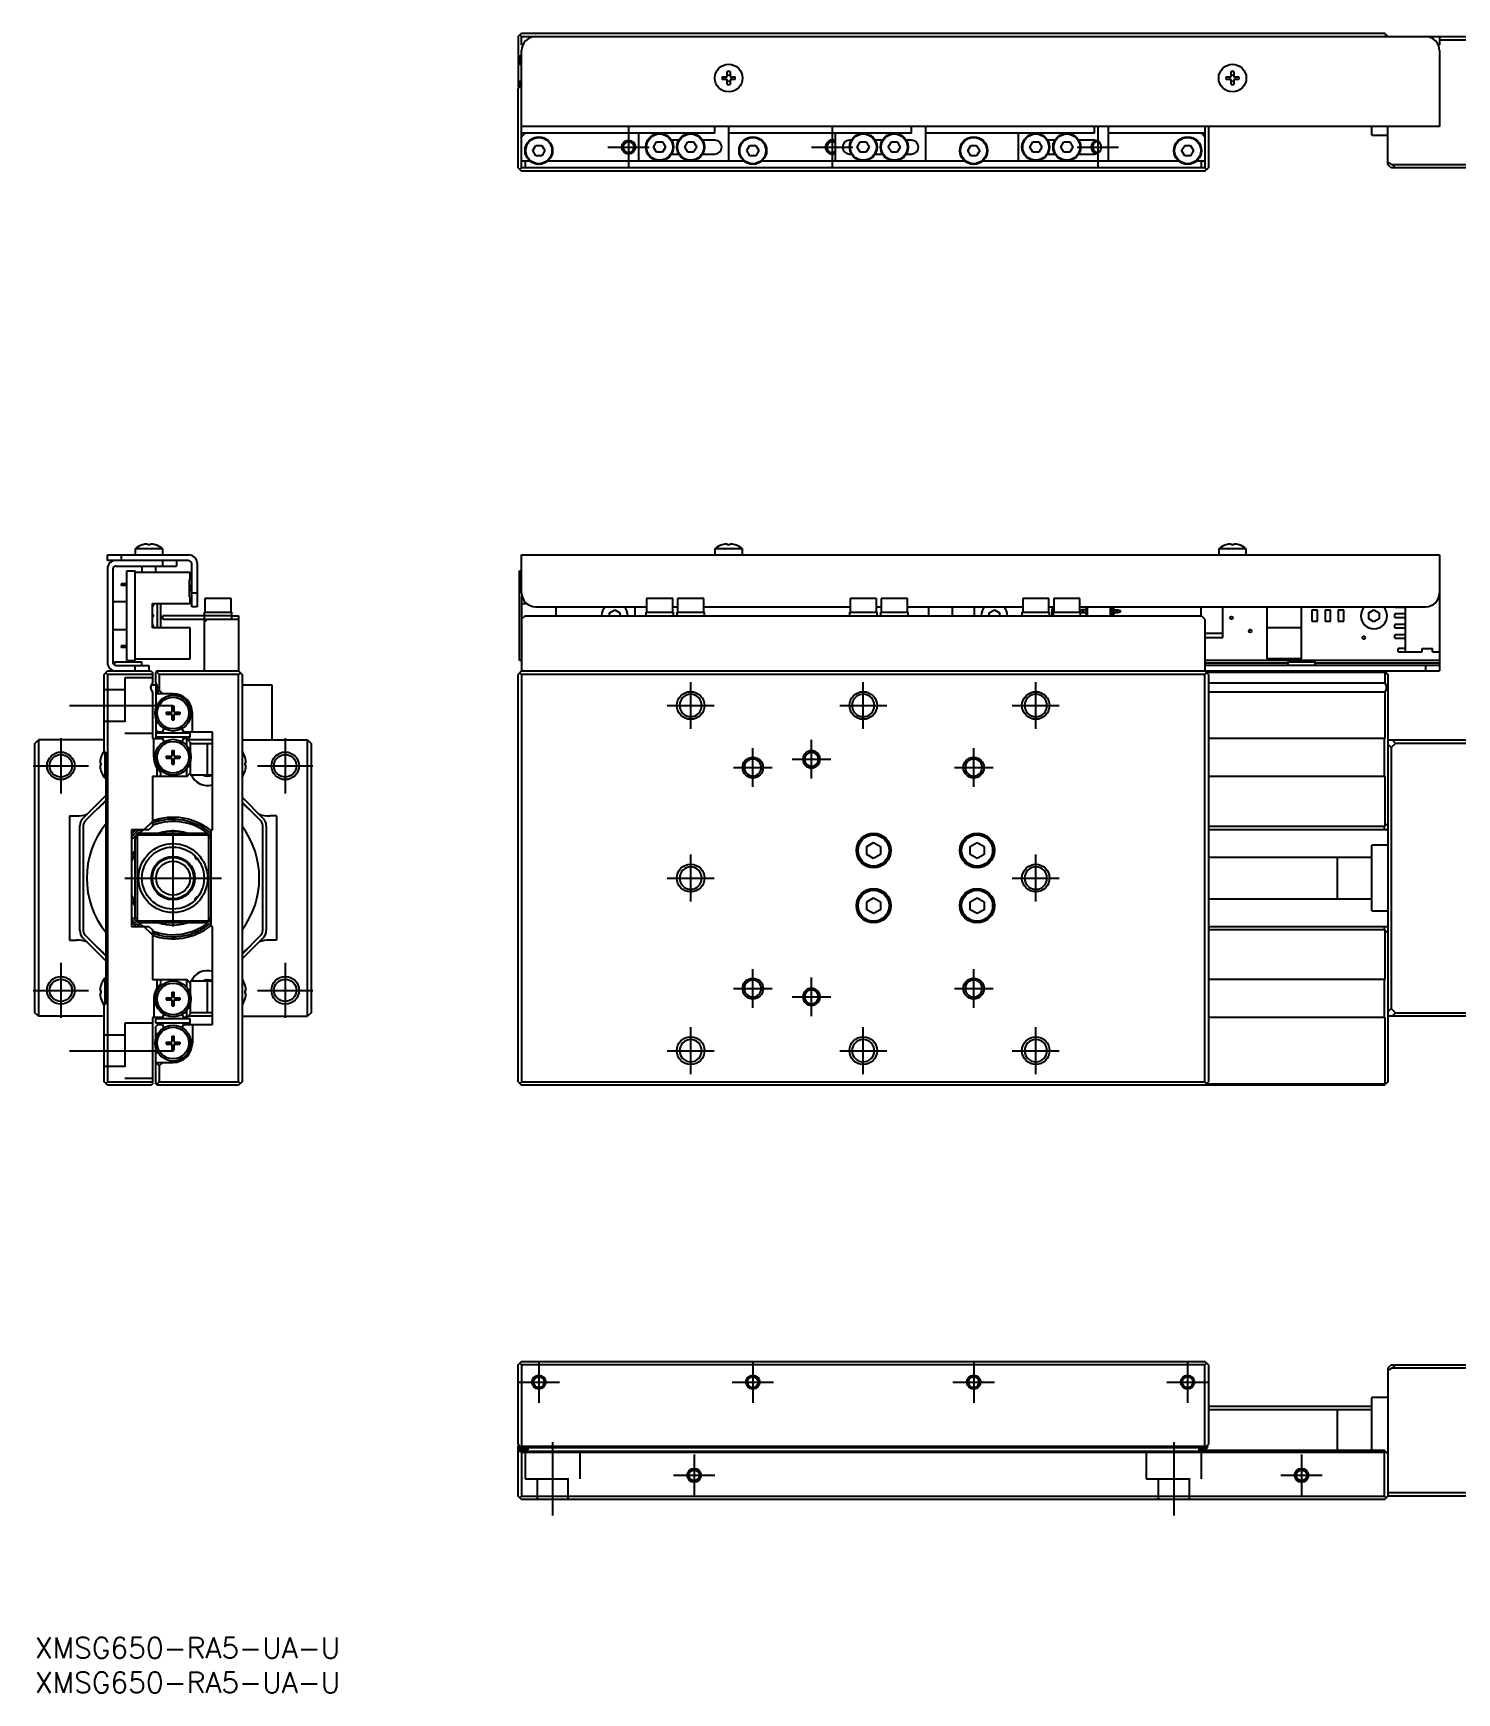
# Model space of a CAD drawing. Extents: x 0 to 677, y -8 to 242.
# Drawn here: x -0.3 to 206, y -8 to 232.4 of the extents above; entities that cross this region are included whole.
import ezdxf

# ---------------------------------------------------------------- set-up
doc = ezdxf.new("R2010")
doc.units = 0
doc.header["$LTSCALE"] = 0.5
doc.linetypes.add('CENTER', pattern=[50.8, 31.75, -6.35, 6.35, -6.35])
doc.linetypes.add('DASHED', pattern=[19.05, 12.7, -6.35])
for name, color, linetype in [('MSM_CENTER', 1, 'CENTER'), ('MSM_CONTINUOUS', 7, 'CONTINUOUS'), ('MSM_DASHED', 4, 'DASHED'), ('MSM_NARROW', 5, 'CONTINUOUS'), ('MSM_PART_NUMBER', 7, 'CONTINUOUS')]:
    doc.layers.add(name, color=color, linetype=linetype)
doc.styles.get("Standard").update_dxf_attribs({"font": 'txt.shx', "height": 1, "bigfont": 'bigfont.shx'})

# ---------------------------------------------------------------- blocks, each defined once
blk = doc.blocks.new('*U2')
at = {"layer": 'MSM_PART_NUMBER'}
blk.add_text('XMSG650-RA5-UA-U', height=3, dxfattribs=at).set_placement((0, -3))
blk = doc.blocks.new('*U3')
at = {"layer": 'MSM_PART_NUMBER'}
blk.add_text('XMSG650-RA5-UA-U', height=3, dxfattribs=at).set_placement((0, -8))

msp = doc.modelspace()

# ---------------------------------------------------------------- linework, layer by layer
at = {"layer": 'MSM_CENTER'}
for p, q in [((86, 218.87), (86, 212.87)), ((115.5, 218.87), (115.5, 212.87)), ((154, 218.87), (154, 212.87)), ((83, 215.87), (89, 215.87)), ((112.5, 215.87), (118.5, 215.87)), ((151, 215.87), (157, 215.87)), ((95, 131.6), (95, 138.4)), ((120, 131.6), (120, 138.4)), ((145, 131.6), (145, 138.4)), ((5, 135), (20, 135)), ((91.6, 135), (98.4, 135)), ((116.6, 135), (123.4, 135)), ((141.6, 135), (148.4, 135)), ((3.74, 130.26), (3.74, 122.26)), ((36.26, 130.26), (36.26, 122.26)), ((112.5, 124.4), (112.5, 130)), ((104, 123.2), (104, 128.8)), ((136, 123.2), (136, 128.8)), ((-0.26, 126.26), (7.74, 126.26)), ((32.26, 126.26), (40.26, 126.26)), ((101.2, 126), (106.8, 126)), ((109.7, 127.2), (115.3, 127.2)), ((133.2, 126), (138.8, 126)), ((20, 103), (20, 117)), ((95, 106.6), (95, 113.4)), ((145, 106.6), (145, 113.4)), ((13, 110), (27, 110)), ((91.6, 110), (98.4, 110)), ((141.6, 110), (148.4, 110)), ((3.74, 97.74), (3.74, 89.74)), ((36.26, 97.74), (36.26, 89.74)), ((104, 91.2), (104, 96.8)), ((136, 91.2), (136, 96.8)), ((101.2, 94), (106.8, 94)), ((112.5, 90), (112.5, 95.6)), ((133.2, 94), (138.8, 94)), ((-0.26, 93.74), (7.74, 93.74)), ((32.26, 93.74), (40.26, 93.74)), ((109.7, 92.8), (115.3, 92.8)), ((95, 81.6), (95, 88.4)), ((120, 81.6), (120, 88.4)), ((145, 81.6), (145, 88.4)), ((5, 85), (20, 85)), ((91.6, 85), (98.4, 85)), ((116.6, 85), (123.4, 85)), ((141.6, 85), (148.4, 85)), ((73, 40), (73, 34)), ((104, 40), (104, 34)), ((136, 40), (136, 34)), ((167, 40), (167, 34)), ((70, 37), (76, 37)), ((101, 37), (107, 37)), ((133, 37), (139, 37)), ((164, 37), (170, 37)), ((75, 28.3), (75, 17.7)), ((95.5, 26.5), (95.5, 20.5)), ((165, 28.3), (165, 17.7)), ((183.5, 26.5), (183.5, 20.5)), ((92.5, 23.5), (98.5, 23.5)), ((180.5, 23.5), (186.5, 23.5))]:
    msp.add_line(p, q, dxfattribs=at)
at = {"layer": 'MSM_CONTINUOUS'}
for p, q in [((70, 231.87), (70.5, 232.37)), ((70, 231.87), (70, 224.67)), ((70.25, 232.12), (70.5, 231.87)), ((70.5, 232.37), (195.5, 232.37)), ((70.5, 231.87), (209.5, 231.87)), ((70.5, 230.67), (70.5, 231.87)), ((196, 231.87), (195.5, 232.37)), ((195.5, 231.87), (195.75, 232.12)), ((203.5, 231.87), (203.5, 230.67)), ((209.5, 231.37), (203.5, 231.37)), ((70.2, 229.07), (70.5, 229.07)), ((70.2, 229.07), (70.2, 227.87)), ((70.67, 230.67), (70.5, 230.67)), ((70.5, 212.87), (70.5, 229.87)), ((203.5, 230.67), (203.33, 230.67)), ((203.5, 229.87), (203.5, 218.87)), ((70.2, 227.87), (70.5, 227.87)), ((99.57, 226.07), (100.3, 226.07)), ((100.3, 226.07), (100.3, 226.8)), ((100.7, 226.8), (100.7, 226.07)), ((100.7, 226.07), (101.43, 226.07)), ((172.57, 226.07), (173.3, 226.07)), ((173.3, 226.07), (173.3, 226.8)), ((173.7, 226.8), (173.7, 226.07)), ((173.7, 226.07), (174.43, 226.07)), ((70.5, 225.37), (70, 225.37)), ((70.5, 225.17), (70, 225.17)), ((70, 224.37), (70.5, 224.87)), ((70.1, 224.57), (70, 224.67)), ((70, 212.87), (70, 224.37)), ((70.1, 224.47), (70.1, 224.67)), ((70.5, 225.57), (70.3, 225.37)), ((70.4, 224.97), (70.4, 224.77)), ((70.5, 224.97), (70.4, 224.97)), ((70.4, 224.77), (70.5, 224.67)), ((100.3, 225.67), (99.57, 225.67)), ((100.3, 224.94), (100.3, 225.67)), ((101.43, 225.67), (100.7, 225.67)), ((100.7, 225.67), (100.7, 224.94)), ((173.3, 225.67), (172.57, 225.67)), ((173.3, 224.94), (173.3, 225.67)), ((174.43, 225.67), (173.7, 225.67)), ((173.7, 225.67), (173.7, 224.94)), ((203.5, 218.87), (70.5, 218.87)), ((98.5, 217.87), (98.5, 218.87)), ((100.5, 218.87), (100.5, 213.87)), ((127, 217.87), (127, 218.87)), ((129, 218.87), (129, 213.87)), ((153.5, 217.87), (153.5, 218.87)), ((155.5, 218.87), (155.5, 213.87)), ((169.5, 218.87), (169.5, 212.87)), ((170, 218.87), (170, 212.87)), ((193.7, 217.62), (193.7, 218.87)), ((196, 213.37), (196, 218.87)), ((98.5, 217.87), (70.5, 217.87)), ((70.5, 217.37), (71, 217.87)), ((87.5, 213.87), (87.5, 217.87)), ((89.63, 215.87), (90.07, 216.62)), ((90.07, 216.62), (90.93, 216.62)), ((90.93, 216.62), (91.37, 215.87)), ((93.27, 216.87), (92.23, 216.87)), ((94.13, 215.87), (94.57, 216.62)), ((94.57, 216.62), (95.43, 216.62)), ((95.43, 216.62), (95.87, 215.87)), ((98.5, 216.87), (96.73, 216.87)), ((127, 217.87), (100.5, 217.87)), ((116, 213.87), (116, 217.87)), ((118.27, 216.87), (118, 216.87)), ((119.13, 215.87), (119.57, 216.62)), ((119.57, 216.62), (120.43, 216.62)), ((120.43, 216.62), (120.87, 215.87)), ((122.77, 216.87), (121.73, 216.87)), ((123.63, 215.87), (124.07, 216.62)), ((124.07, 216.62), (124.93, 216.62)), ((124.93, 216.62), (125.37, 215.87)), ((127, 216.87), (126.23, 216.87)), ((153.5, 217.87), (129, 217.87)), ((142.5, 213.87), (142.5, 217.87)), ((144.13, 215.87), (144.57, 216.62)), ((144.57, 216.62), (145.43, 216.62)), ((145.43, 216.62), (145.87, 215.87)), ((147.77, 216.87), (146.73, 216.87)), ((148.63, 215.87), (149.07, 216.62)), ((149.07, 216.62), (149.93, 216.62)), ((149.93, 216.62), (150.37, 215.87)), ((153.5, 216.87), (151.23, 216.87)), ((169.5, 217.87), (155.5, 217.87)), ((169, 217.87), (169.5, 217.37)), ((193.7, 217.62), (196, 217.62)), ((72.13, 215.37), (72.57, 216.12)), ((72.57, 214.62), (72.13, 215.37)), ((72.57, 216.12), (73.43, 216.12)), ((73.43, 214.62), (72.57, 214.62)), ((73.43, 216.12), (73.87, 215.37)), ((73.87, 215.37), (73.43, 214.62)), ((90.07, 215.12), (89.63, 215.87)), ((90.93, 215.12), (90.07, 215.12)), ((91.37, 215.87), (90.93, 215.12)), ((92.23, 214.87), (93.27, 214.87)), ((94.57, 215.12), (94.13, 215.87)), ((95.43, 215.12), (94.57, 215.12)), ((95.87, 215.87), (95.43, 215.12)), ((96.73, 214.87), (98.5, 214.87)), ((103.13, 215.37), (103.57, 216.12)), ((103.57, 214.62), (103.13, 215.37)), ((103.57, 216.12), (104.43, 216.12)), ((104.43, 214.62), (103.57, 214.62)), ((104.43, 216.12), (104.87, 215.37)), ((104.87, 215.37), (104.43, 214.62)), ((118, 214.87), (118.27, 214.87)), ((119.57, 215.12), (119.13, 215.87)), ((120.43, 215.12), (119.57, 215.12)), ((120.87, 215.87), (120.43, 215.12)), ((121.73, 214.87), (122.77, 214.87)), ((124.07, 215.12), (123.63, 215.87)), ((124.93, 215.12), (124.07, 215.12)), ((125.37, 215.87), (124.93, 215.12)), ((126.23, 214.87), (127, 214.87)), ((135.13, 215.37), (135.57, 216.12)), ((135.57, 214.62), (135.13, 215.37)), ((135.57, 216.12), (136.43, 216.12)), ((136.43, 214.62), (135.57, 214.62)), ((136.43, 216.12), (136.87, 215.37)), ((136.87, 215.37), (136.43, 214.62)), ((144.57, 215.12), (144.13, 215.87)), ((145.43, 215.12), (144.57, 215.12)), ((145.87, 215.87), (145.43, 215.12)), ((146.73, 214.87), (147.77, 214.87)), ((149.07, 215.12), (148.63, 215.87)), ((149.93, 215.12), (149.07, 215.12)), ((150.37, 215.87), (149.93, 215.12)), ((151.23, 214.87), (153.5, 214.87)), ((166.13, 215.37), (166.57, 216.12)), ((166.57, 214.62), (166.13, 215.37)), ((166.57, 216.12), (167.43, 216.12)), ((167.43, 214.62), (166.57, 214.62)), ((167.43, 216.12), (167.87, 215.37)), ((167.87, 215.37), (167.43, 214.62)), ((70.5, 212.37), (70, 212.87)), ((70.5, 212.87), (70.25, 212.62)), ((70.5, 213.87), (71.68, 213.87)), ((169.5, 212.87), (70.5, 212.87)), ((169.5, 212.37), (70.5, 212.37)), ((71, 213.87), (71, 212.87)), ((74.32, 213.87), (102.68, 213.87)), ((105.32, 213.87), (134.68, 213.87)), ((137.32, 213.87), (165.68, 213.87)), ((168.32, 213.87), (169.5, 213.87)), ((169, 212.87), (169, 213.87)), ((169.5, 212.37), (170, 212.87)), ((169.75, 212.62), (169.5, 212.87)), ((196, 213.68), (196.61, 213.37)), ((196.5, 212.87), (196, 213.37)), ((209.5, 212.87), (196.5, 212.87)), ((196.61, 213.37), (197.11, 212.87)), ((196.61, 213.37), (209.5, 213.37)), ((10.5, 156.8), (22.3, 156.8)), ((10.5, 156), (10.5, 156.8)), ((12.5, 156.8), (12.5, 156)), ((14.5, 157.7), (14.5, 156.8)), ((18.5, 157.7), (14.5, 157.7)), ((15.57, 158.26), (15.55, 158.26)), ((16.3, 158.26), (16.3, 158.39)), ((16.7, 158.26), (16.3, 158.26)), ((16.7, 158.39), (16.7, 158.26)), ((17.45, 158.26), (17.43, 158.26)), ((18.5, 156.8), (18.5, 157.7)), ((70.5, 156.8), (203.5, 156.8)), ((70.5, 151.3), (70.5, 156.8)), ((98.5, 157.7), (98.5, 156.8)), ((102.5, 157.7), (98.5, 157.7)), ((99.57, 158.26), (99.55, 158.26)), ((100.3, 158.26), (100.3, 158.39)), ((100.7, 158.26), (100.3, 158.26)), ((100.7, 158.39), (100.7, 158.26)), ((101.45, 158.26), (101.43, 158.26)), ((102.5, 156.8), (102.5, 157.7)), ((171.5, 157.7), (171.5, 156.8)), ((175.5, 157.7), (171.5, 157.7)), ((172.57, 158.26), (172.55, 158.26)), ((173.3, 158.26), (173.3, 158.39)), ((173.7, 158.26), (173.3, 158.26)), ((173.7, 158.39), (173.7, 158.26)), ((174.45, 158.26), (174.43, 158.26)), ((175.5, 156.8), (175.5, 157.7)), ((203.5, 156.8), (203.5, 140)), ((22.2, 156), (10.5, 156)), ((10.5, 154.8), (10.5, 141.2)), ((11.3, 154.8), (11.3, 141.2)), ((11.7, 155.2), (20.5, 155.2)), ((13.3, 154.5), (14.5, 154.5)), ((13.3, 141.5), (13.3, 154.5)), ((14.5, 141.5), (14.5, 154.5)), ((22.5, 154.25), (14.5, 154.25)), ((15.5, 155.2), (15.5, 154.25)), ((17.5, 154.25), (17.5, 155.2)), ((18.5, 155.2), (18.5, 156)), ((20.5, 156), (20.5, 155.2)), ((22.5, 153.25), (22.5, 154.25)), ((22.7, 149.3), (22.7, 155.5)), ((23.5, 155.6), (23.5, 149.3)), ((70.2, 154.5), (70.5, 154.5)), ((70.2, 141.5), (70.2, 154.5)), ((13.3, 152.62), (12.5, 152.62)), ((12.5, 152.62), (12.5, 152.38)), ((13.3, 152.38), (12.5, 152.38)), ((22.4, 150.75), (22.4, 153.25)), ((22.5, 153.25), (22.4, 153.25)), ((22.4, 152.45), (22.5, 152.45)), ((22.4, 152.08), (22.5, 152.08)), ((22.4, 151.93), (22.5, 151.93)), ((22.4, 151.55), (22.5, 151.55)), ((22.5, 151.55), (22.5, 152.45)), ((13.3, 150), (11.3, 150)), ((17, 149.75), (22.5, 149.75)), ((17, 146.25), (17, 149.75)), ((17.7, 149.75), (17.7, 146.25)), ((18.2, 149.75), (18.2, 146.25)), ((22.5, 150.75), (22.4, 150.75)), ((22.5, 149.75), (22.5, 150.75)), ((22.7, 151.3), (23.5, 151.3)), ((23.5, 149.3), (22.7, 149.3)), ((24.6, 150.5), (24.6, 148.5)), ((28.4, 150.5), (24.6, 150.5)), ((28.4, 148.5), (28.4, 150.5)), ((70.58, 150.75), (70.5, 150.75)), ((70.5, 150.75), (70.5, 140)), ((70.5, 149.75), (71.24, 149.75)), ((72.5, 149.3), (88.6, 149.3)), ((75.5, 148), (75.5, 149.3)), ((86.9, 149.3), (86.9, 148)), ((88.6, 150.5), (88.6, 148.5)), ((92.4, 150.5), (88.6, 150.5)), ((92.4, 148.5), (92.4, 150.5)), ((92.4, 149.3), (93.1, 149.3)), ((93.1, 150.5), (93.1, 148.5)), ((96.9, 150.5), (93.1, 150.5)), ((96.9, 148.5), (96.9, 150.5)), ((96.9, 149.3), (118.1, 149.3)), ((118.1, 150.5), (118.1, 148.5)), ((121.9, 150.5), (118.1, 150.5)), ((121.9, 148.5), (121.9, 150.5)), ((121.9, 149.3), (122.6, 149.3)), ((122.6, 150.5), (122.6, 148.5)), ((126.4, 150.5), (122.6, 150.5)), ((126.4, 148.5), (126.4, 150.5)), ((126.4, 149.3), (143.1, 149.3)), ((129.5, 148), (129.5, 149.3)), ((132.9, 149.3), (132.9, 148)), ((136.1, 148), (136.1, 149.3)), ((143.1, 150.5), (143.1, 148.5)), ((146.9, 150.5), (143.1, 150.5)), ((146.9, 148.5), (146.9, 150.5)), ((146.9, 149.3), (147.6, 149.3)), ((147.6, 150.5), (147.6, 148.5)), ((151.4, 150.5), (147.6, 150.5)), ((151.4, 148.5), (151.4, 150.5)), ((151.4, 149.3), (201.5, 149.3)), ((152.34, 148), (152.34, 149.3)), ((152.44, 149.3), (152.44, 148)), ((155.82, 148), (155.82, 149.3)), ((155.89, 149.3), (155.89, 148)), ((156.21, 148), (156.21, 149.3)), ((156.24, 149.3), (156.24, 148)), ((168.9, 149.3), (168.9, 148)), ((172.1, 144.85), (172.1, 149.3)), ((178.5, 141.75), (178.5, 149.3)), ((183.5, 141.75), (183.5, 149.3)), ((197, 149.25), (197, 149.3)), ((197, 149.25), (198.5, 149.25)), ((198.5, 149.3), (198.5, 142.75)), ((28.5, 148), (18.5, 148)), ((18.5, 147.5), (18.5, 148)), ((18.5, 147.5), (29.5, 147.5)), ((24.5, 148.5), (24.5, 140)), ((24.5, 148.5), (28.5, 148.5)), ((24.5, 147), (25, 147.5)), ((28.5, 147.5), (28.5, 148.5)), ((28.5, 148), (29.5, 148)), ((29.5, 148), (29.5, 140)), ((71, 148), (70.5, 147.5)), ((71, 148), (169, 148)), ((83.25, 148.43), (84, 148.87)), ((83.25, 148), (83.25, 148.43)), ((84, 148.87), (84.75, 148.43)), ((84.75, 148.43), (84.75, 148)), ((88.5, 148.5), (88.5, 148)), ((88.5, 148.5), (92.5, 148.5)), ((92.5, 148), (92.5, 148.5)), ((93, 148.5), (93, 148)), ((93, 148.5), (97, 148.5)), ((97, 148), (97, 148.5)), ((118, 148.5), (118, 148)), ((118, 148.5), (122, 148.5)), ((122, 148), (122, 148.5)), ((122.5, 148.5), (122.5, 148)), ((122.5, 148.5), (126.5, 148.5)), ((126.5, 148), (126.5, 148.5)), ((138.25, 148.43), (139, 148.87)), ((138.25, 148), (138.25, 148.43)), ((139, 148.87), (139.75, 148.43)), ((139.75, 148.43), (139.75, 148)), ((143, 148.5), (143, 148)), ((143, 148.5), (147, 148.5)), ((147, 148), (147, 148.5)), ((147.6, 149), (147.31, 149)), ((147.31, 149), (147.31, 148)), ((147.5, 148.5), (147.5, 148)), ((147.5, 148.5), (151.5, 148.5)), ((151.4, 148.74), (151.54, 148.74)), ((151.54, 148.53), (151.4, 148.53)), ((151.5, 148), (151.5, 148.5)), ((151.54, 148.74), (151.6, 148.85)), ((151.6, 148.42), (151.54, 148.53)), ((152.34, 148.85), (151.6, 148.85)), ((152.34, 148.42), (151.6, 148.42)), ((151.8, 148.42), (151.8, 148.85)), ((151.9, 148.42), (151.9, 148.85)), ((152.23, 148.85), (152.23, 148.42)), ((156.24, 148.85), (156.97, 148.85)), ((156.97, 148.42), (156.24, 148.42)), ((156.35, 148.42), (156.35, 148.85)), ((156.68, 148.85), (156.68, 148.42)), ((156.78, 148.85), (156.78, 148.42)), ((156.97, 148.85), (157.04, 148.74)), ((157.04, 148.53), (156.97, 148.42)), ((157.04, 148.74), (157.29, 148.74)), ((157.29, 148.53), (157.04, 148.53)), ((157.29, 148.53), (157.29, 148.74)), ((169.5, 147.5), (169, 148)), ((169.5, 147.5), (169.5, 140)), ((185, 148.8), (185, 147.2)), ((185.8, 148.8), (185, 148.8)), ((185, 147.2), (185.8, 147.2)), ((185.8, 147.2), (185.8, 148.8)), ((187.71, 148.8), (186.91, 148.8)), ((186.91, 148.8), (186.91, 147.2)), ((186.91, 147.2), (187.71, 147.2)), ((187.71, 147.2), (187.71, 148.8)), ((188.81, 148.8), (188.81, 147.2)), ((189.61, 148.8), (188.81, 148.8)), ((188.81, 147.2), (189.61, 147.2)), ((189.61, 147.2), (189.61, 148.8)), ((193.25, 148.43), (194, 148.87)), ((193.25, 147.57), (193.25, 148.43)), ((194, 147.13), (193.25, 147.57)), ((194, 148.87), (194.75, 148.43)), ((194.75, 147.57), (194, 147.13)), ((194.75, 148.43), (194.75, 147.57)), ((198.5, 148.25), (197, 148.25)), ((197, 147.75), (197, 148.25)), ((197, 147.75), (198.5, 147.75)), ((198.5, 146.75), (197, 146.75)), ((197, 146.25), (197, 146.75)), ((11.3, 146), (13.3, 146)), ((22.5, 146.25), (17, 146.25)), ((22.5, 141.75), (22.5, 146.25)), ((169.5, 145.45), (172.1, 145.45)), ((169.5, 144.85), (172.1, 144.85)), ((183.5, 146.25), (178.5, 146.25)), ((197, 146.25), (198.5, 146.25)), ((198.5, 145.25), (197, 145.25)), ((197, 144.75), (197, 145.25)), ((197, 144.75), (198.5, 144.75)), ((13.3, 143.62), (12.5, 143.62)), ((12.5, 143.62), (12.5, 143.38)), ((13.3, 143.38), (12.5, 143.38)), ((198.5, 143.25), (197.5, 143.25)), ((197.5, 142.75), (197.5, 143.25)), ((197.5, 142.75), (201, 142.75)), ((201, 142.75), (201, 143.25)), ((201, 143.25), (202.5, 143.25)), ((202.5, 142.75), (202.5, 143.25)), ((202.5, 142.75), (203.5, 142.75)), ((10, 139.5), (10.5, 140)), ((10, 128.4), (10, 139.5)), ((10.5, 139.5), (10.25, 139.75)), ((10.5, 140), (16.8, 140)), ((17, 139.5), (10.5, 139.5)), ((10.5, 139.5), (10.5, 80.5)), ((11.5, 141.3), (11.5, 140.85)), ((11.5, 141.3), (15.5, 141.3)), ((11.7, 140.8), (16.5, 140.8)), ((13.3, 141.5), (14.5, 141.5)), ((14.5, 141.75), (22.5, 141.75)), ((14.5, 140), (14.5, 140.8)), ((15.5, 140.8), (15.5, 141.3)), ((16.5, 140.8), (16.5, 140)), ((16.8, 140), (17, 139.8)), ((17, 139.8), (17, 138.26)), ((17.7, 140), (17.5, 139.8)), ((17.5, 138.26), (17.5, 139.8)), ((18, 139.5), (17.6, 139.9)), ((17.7, 140), (29.5, 140)), ((18, 139.5), (18, 137.2)), ((29.5, 139.5), (18, 139.5)), ((29.5, 140), (30, 139.5)), ((29.75, 139.75), (29.5, 139.5)), ((29.5, 80.5), (29.5, 139.5)), ((30, 139.5), (30, 80.5)), ((70.5, 140), (70, 139.5)), ((70, 80.5), (70, 139.5)), ((70.5, 141.5), (70.2, 141.5)), ((70.25, 139.75), (70.5, 139.5)), ((70.5, 140), (203.5, 140)), ((70.5, 139.5), (70.5, 80.5)), ((169.5, 139.5), (70.5, 139.5)), ((203.5, 141.5), (169.5, 141.5)), ((169.5, 141.2), (181.5, 141.2)), ((203.5, 140.8), (169.5, 140.8)), ((170, 139.5), (169.5, 140)), ((169.5, 139.5), (169.75, 139.75)), ((169.5, 80.5), (169.5, 139.5)), ((195.6, 139.8), (169.7, 139.8)), ((170, 139.5), (170, 80.5)), ((183.5, 141.75), (178.5, 141.75)), ((181.5, 141.5), (181.5, 140.8)), ((181.5, 141.3), (185.5, 141.3)), ((185.5, 140.8), (185.5, 141.5)), ((185.5, 141.2), (203.5, 141.2)), ((195.65, 139.85), (195.5, 140)), ((195.6, 139.8), (195.65, 139.85)), ((195.6, 138.26), (195.6, 139.8)), ((195.65, 139.85), (196, 139.5)), ((196, 139.5), (196, 80.5)), ((201.5, 140), (201.5, 140.8)), ((16.83, 138), (17.67, 138)), ((17.5, 138), (17.5, 134.61)), ((18, 137.2), (17.65, 136.7)), ((18.5, 136.7), (18, 137.2)), ((30, 138), (34.3, 138)), ((34.3, 138), (34.3, 130)), ((170, 138.26), (195.6, 138.26)), ((17, 136.94), (17, 130.2)), ((20, 136.7), (17.5, 136.7)), ((19.85, 134.1), (19.85, 134.9)), ((19.85, 134.9), (20.14, 134.9)), ((20.14, 134.1), (20.14, 134.9)), ((195.6, 136.94), (170, 136.94)), ((195.6, 130.2), (195.6, 136.94)), ((17.5, 133.19), (17.5, 130.2)), ((19, 134.05), (19, 133.76)), ((19, 134.05), (19.79, 134.05)), ((19, 133.76), (19.79, 133.76)), ((19.53, 133.76), (19.53, 134.05)), ((20.14, 134.37), (19.85, 134.37)), ((19.85, 132.9), (19.85, 133.7)), ((19.85, 133.43), (20.14, 133.43)), ((19.85, 132.9), (20.14, 132.9)), ((20.14, 132.9), (20.14, 133.7)), ((20.2, 134.05), (21, 134.05)), ((20.2, 133.76), (21, 133.76)), ((20.47, 133.76), (20.47, 134.05)), ((21, 134.05), (21, 133.76)), ((22.8, 131.2), (22.8, 133.9)), ((0, 129.5), (0.5, 130)), ((10, 130), (0.5, 130)), ((0.5, 130), (0.5, 90)), ((17, 130.2), (18.46, 130.2)), ((17.2, 127.5), (17.2, 130.2)), ((17.5, 131.5), (17.8, 131.2)), ((22.5, 131), (17.5, 131)), ((22.5, 130.4), (17.5, 130.4)), ((17.8, 131.2), (18.46, 131.2)), ((18.54, 131.34), (18.46, 131.2)), ((18.46, 130.2), (18.67, 129.82)), ((18.58, 130), (18.57, 130)), ((21.54, 131.2), (21.33, 131.58)), ((21.43, 130), (21.42, 130)), ((21.46, 130.06), (21.54, 130.2)), ((21.54, 131.2), (25.7, 131.2)), ((22, 130.2), (21.54, 130.2)), ((22.5, 129.7), (22, 130.2)), ((22, 129.16), (22, 130.2)), ((25.7, 130), (22.2, 130)), ((22.3, 131.2), (22.3, 131)), ((22.3, 130.4), (22.3, 130)), ((22.5, 130.4), (22.5, 131)), ((25.7, 117), (25.7, 131.2)), ((30, 130), (39.5, 130)), ((39.5, 130), (40, 129.5)), ((39.5, 90), (39.5, 130)), ((195.6, 130.2), (170, 130.2)), ((195.5, 124.7), (195.5, 130.2)), ((196, 130), (256.5, 130)), ((196.61, 130), (197.11, 129.5)), ((0, 90.5), (0, 129.5)), ((9.54, 127.45), (9.54, 127.43)), ((10, 128.4), (10.3, 128.1)), ((10.1, 128.3), (10.1, 124.5)), ((10.3, 91.9), (10.3, 128.1)), ((19, 127.64), (19, 127.36)), ((19, 127.64), (19.79, 127.64)), ((19.53, 127.36), (19.53, 127.64)), ((19.85, 127.7), (19.85, 128.5)), ((19.85, 128.5), (20.14, 128.5)), ((20.14, 127.97), (19.85, 127.97)), ((20.14, 127.7), (20.14, 128.5)), ((20.2, 127.64), (21, 127.64)), ((20.47, 127.36), (20.47, 127.64)), ((21, 127.64), (21, 127.36)), ((22.5, 129.7), (22.5, 128.21)), ((25.7, 129.45), (22.5, 129.45)), ((25, 124.95), (25, 129.45)), ((30.46, 127.43), (30.46, 127.45)), ((40, 129.5), (40, 90.5)), ((196.5, 128.89), (196, 129.39)), ((197.11, 129.5), (196.5, 128.89)), ((196.5, 128.89), (196.5, 91.11)), ((209.5, 129.5), (197.11, 129.5)), ((9.41, 126.7), (9.54, 126.7)), ((9.54, 126.3), (9.41, 126.3)), ((9.54, 126.7), (9.54, 126.3)), ((9.54, 125.57), (9.54, 125.55)), ((17.7, 124.7), (17.7, 125.9)), ((18.2, 125.36), (18.2, 124.7)), ((19, 127.36), (19.79, 127.36)), ((19.85, 126.5), (19.85, 127.3)), ((19.85, 127.03), (20.14, 127.03)), ((19.85, 126.5), (20.14, 126.5)), ((20.14, 126.5), (20.14, 127.3)), ((20.2, 127.36), (21, 127.36)), ((22, 124.7), (22, 125.84)), ((22, 124.7), (22.5, 125.2)), ((22.5, 126.79), (22.5, 124.95)), ((30.46, 126.3), (30.46, 126.7)), ((30.46, 126.7), (30.59, 126.7)), ((30.59, 126.3), (30.46, 126.3)), ((30.46, 125.55), (30.46, 125.57)), ((10.1, 124.5), (10.3, 124.5)), ((17, 124.7), (17, 117.5)), ((22, 124.7), (17, 124.7)), ((22.5, 124.95), (25.7, 124.95)), ((195.6, 124.7), (170, 124.7)), ((195.6, 117.64), (195.6, 124.7)), ((6.94, 118.65), (10.3, 122.01)), ((10.3, 121.3), (7.29, 118.29)), ((30, 121.71), (33.06, 118.65)), ((32.71, 118.29), (30, 121)), ((5, 119), (6, 119)), ((5, 119), (5, 101)), ((15.79, 117), (17, 118.21)), ((35, 119), (34, 119)), ((35, 119), (35, 101)), ((196, 117.81), (195.6, 117.64)), ((6.5, 102.41), (6.5, 117.59)), ((7, 117.59), (7, 102.41)), ((14, 117), (14, 103)), ((16.5, 117), (14, 117)), ((14.5, 115.7), (14.8, 116)), ((14.5, 104.3), (14.5, 115.7)), ((15, 116.2), (14.8, 116)), ((14.8, 116), (14.8, 104)), ((15, 116.2), (15.3, 116.5)), ((25, 116.2), (15, 116.2)), ((15.3, 116.5), (24.7, 116.5)), ((17, 117.5), (16.5, 117)), ((24.7, 116.5), (25, 116.2)), ((25.2, 116), (25, 116.2)), ((25.2, 116), (25.5, 115.7)), ((25.2, 104), (25.2, 116)), ((25.5, 117), (25.7, 117)), ((25.5, 103), (25.5, 117)), ((33, 102.41), (33, 117.59)), ((33.5, 117.59), (33.5, 102.41)), ((170, 117.5), (195.5, 117.5)), ((196, 117), (170, 117)), ((195.5, 117.5), (195.6, 117.64)), ((195.5, 117), (195.5, 117.5)), ((23.2, 112.97), (23.2, 113.16)), ((23.2, 112.97), (23.42, 112.75)), ((120.5, 114.58), (121.5, 115.15)), ((120.5, 113.42), (120.5, 114.58)), ((121.5, 112.85), (120.5, 113.42)), ((121.5, 115.15), (122.5, 114.58)), ((122.5, 113.42), (121.5, 112.85)), ((122.5, 114.58), (122.5, 113.42)), ((135.5, 114.58), (136.5, 115.15)), ((135.5, 113.42), (135.5, 114.58)), ((136.5, 112.85), (135.5, 113.42)), ((136.5, 115.15), (137.5, 114.58)), ((137.5, 113.42), (136.5, 112.85)), ((137.5, 114.58), (137.5, 113.42)), ((193.7, 113), (170, 113)), ((188.7, 107), (188.7, 113)), ((196, 114.75), (193.7, 114.75)), ((193.7, 105.25), (193.7, 114.75)), ((23.42, 112.92), (23.42, 112.75)), ((23.42, 112.75), (23.56, 112.75)), ((23.42, 107.25), (23.2, 107.03)), ((23.2, 106.84), (23.2, 107.03)), ((23.56, 107.25), (23.42, 107.25)), ((23.42, 107.25), (23.42, 107.08)), ((120.5, 106.58), (121.5, 107.15)), ((120.5, 105.42), (120.5, 106.58)), ((121.5, 107.15), (122.5, 106.58)), ((122.5, 106.58), (122.5, 105.42)), ((135.5, 106.58), (136.5, 107.15)), ((135.5, 105.42), (135.5, 106.58)), ((136.5, 107.15), (137.5, 106.58)), ((137.5, 106.58), (137.5, 105.42)), ((170, 107), (193.7, 107)), ((14.8, 104), (14.5, 104.3)), ((14.8, 104), (15, 103.8)), ((15.3, 103.5), (15, 103.8)), ((15, 103.8), (25, 103.8)), ((24.7, 103.5), (15.3, 103.5)), ((25, 103.8), (24.7, 103.5)), ((25, 103.8), (25.2, 104)), ((25.5, 104.3), (25.2, 104)), ((121.5, 104.85), (120.5, 105.42)), ((122.5, 105.42), (121.5, 104.85)), ((136.5, 104.85), (135.5, 105.42)), ((137.5, 105.42), (136.5, 104.85)), ((193.7, 105.25), (196, 105.25)), ((5, 101), (6, 101)), ((10.3, 97.99), (6.94, 101.35)), ((7.29, 101.71), (10.3, 98.7)), ((14, 103), (16.5, 103)), ((17, 101.79), (15.79, 103)), ((16.5, 103), (17, 102.5)), ((17, 102.5), (17, 95.3)), ((25.7, 103), (25.5, 103)), ((25.7, 88.8), (25.7, 103)), ((30, 99), (32.71, 101.71)), ((33.06, 101.35), (30, 98.29)), ((35, 101), (34, 101)), ((170, 103), (196, 103)), ((195.5, 102.5), (170, 102.5)), ((195.5, 102.5), (195.5, 103)), ((195.6, 102.36), (195.5, 102.5)), ((195.6, 102.36), (196, 102.19)), ((195.6, 95.3), (195.6, 102.36)), ((9.54, 94.45), (9.54, 94.43)), ((10.3, 95.5), (10.1, 95.5)), ((10.1, 95.5), (10.1, 91.7)), ((17, 95.3), (22, 95.3)), ((17.7, 94.1), (17.7, 95.3)), ((18.2, 95.3), (18.2, 94.64)), ((22.5, 94.8), (22, 95.3)), ((22, 94.16), (22, 95.3)), ((25.7, 95.05), (22.5, 95.05)), ((22.5, 95.05), (22.5, 93.21)), ((25, 90.55), (25, 95.05)), ((30.46, 94.43), (30.46, 94.45)), ((195.6, 95.3), (170, 95.3)), ((195.5, 89.8), (195.5, 95.3)), ((9.41, 93.7), (9.54, 93.7)), ((9.54, 93.3), (9.41, 93.3)), ((9.54, 93.7), (9.54, 93.3)), ((9.54, 92.57), (9.54, 92.55)), ((10.3, 91.9), (10, 91.6)), ((10, 80.5), (10, 91.6)), ((17.2, 92.5), (17.2, 89.8)), ((19, 92.64), (19, 92.36)), ((19, 92.64), (19.79, 92.64)), ((19, 92.36), (19.79, 92.36)), ((19.53, 92.36), (19.53, 92.64)), ((19.85, 92.7), (19.85, 93.5)), ((19.85, 93.5), (20.14, 93.5)), ((20.14, 92.97), (19.85, 92.97)), ((19.85, 91.5), (19.85, 92.3)), ((19.85, 92.03), (20.14, 92.03)), ((19.85, 91.5), (20.14, 91.5)), ((20.14, 92.7), (20.14, 93.5)), ((20.14, 91.5), (20.14, 92.3)), ((20.2, 92.64), (21, 92.64)), ((20.2, 92.36), (21, 92.36)), ((20.47, 92.36), (20.47, 92.64)), ((21, 92.64), (21, 92.36)), ((22.5, 91.79), (22.5, 90.3)), ((30.46, 93.3), (30.46, 93.7)), ((30.46, 93.7), (30.59, 93.7)), ((30.59, 93.3), (30.46, 93.3)), ((30.46, 92.55), (30.46, 92.57)), ((0.5, 90), (0, 90.5)), ((10, 90), (0.5, 90)), ((17, 89.8), (17, 80.2)), ((18.46, 89.8), (17, 89.8)), ((22.5, 89.6), (17.5, 89.6)), ((17.5, 89), (17.5, 89.6)), ((22.5, 89), (17.5, 89)), ((18.67, 90.18), (18.46, 89.8)), ((18.58, 90), (18.57, 90)), ((21.43, 90), (21.42, 90)), ((21.54, 89.8), (21.46, 89.94)), ((22, 89.8), (21.54, 89.8)), ((22, 89.8), (22, 90.84)), ((22, 89.8), (22.5, 90.3)), ((25.7, 90), (22.2, 90)), ((22.5, 90.55), (25.7, 90.55)), ((22.5, 89), (22.5, 89.6)), ((30, 90), (39.5, 90)), ((40, 90.5), (39.5, 90)), ((195.6, 89.8), (170, 89.8)), ((195.6, 80.2), (195.6, 89.8)), ((196, 90.61), (196.5, 91.11)), ((256.5, 90), (196, 90)), ((196.5, 91.11), (197.11, 90.5)), ((197.11, 90.5), (196.61, 90)), ((197.11, 90.5), (209.5, 90.5)), ((17.8, 88.8), (17.5, 88.5)), ((17.5, 86.81), (17.5, 88.5)), ((17.8, 88.8), (18.46, 88.8)), ((18.46, 88.8), (18.54, 88.66)), ((19.85, 86.31), (19.85, 87.1)), ((19.85, 87.1), (20.14, 87.1)), ((20.14, 86.57), (19.85, 86.57)), ((20.14, 86.31), (20.14, 87.1)), ((21.33, 88.42), (21.54, 88.8)), ((21.54, 88.8), (25.7, 88.8)), ((22.8, 88.8), (22.8, 86.1)), ((17.5, 80.2), (17.5, 85.39)), ((19, 86.24), (19, 85.95)), ((19, 86.24), (19.79, 86.24)), ((19, 85.95), (19.79, 85.95)), ((19.53, 85.95), (19.53, 86.24)), ((19.85, 85.1), (19.85, 85.89)), ((19.85, 85.63), (20.14, 85.63)), ((19.85, 85.1), (20.14, 85.1)), ((20.14, 85.1), (20.14, 85.89)), ((20.2, 86.24), (21, 86.24)), ((20.2, 85.95), (21, 85.95)), ((20.47, 85.95), (20.47, 86.24)), ((21, 86.24), (21, 85.95)), ((17.5, 83.3), (20, 83.3)), ((17.65, 83.3), (18, 82.8)), ((18, 82.8), (18.5, 83.3)), ((18, 82.8), (18, 80.5)), ((10.5, 80), (10, 80.5)), ((10.25, 80.25), (10.5, 80.5)), ((10.5, 80.5), (17, 80.5)), ((16.8, 80), (10.5, 80)), ((17, 80.2), (16.8, 80)), ((17.5, 80.2), (17.6, 80.1)), ((17.6, 80.1), (18, 80.5)), ((17.7, 80), (17.6, 80.1)), ((29.5, 80), (17.7, 80)), ((18, 80.5), (29.5, 80.5)), ((30, 80.5), (29.5, 80)), ((29.5, 80.5), (29.75, 80.25)), ((70, 80.5), (70.5, 80)), ((70.5, 80.5), (70.25, 80.25)), ((70.5, 80.5), (169.5, 80.5)), ((195.5, 80), (70.5, 80)), ((169.5, 80), (170, 80.5)), ((169.75, 80.25), (169.5, 80.5)), ((169.7, 80.2), (195.6, 80.2)), ((195.5, 80), (195.65, 80.15)), ((195.65, 80.15), (195.6, 80.2)), ((196, 80.5), (195.65, 80.15)), ((70, 39.5), (70.5, 40)), ((70, 28), (70, 39.5)), ((70.25, 39.75), (70.5, 39.5)), ((70.5, 40), (169.5, 40)), ((169.5, 39.5), (70.5, 39.5)), ((70.5, 39.5), (70.5, 27.7)), ((170, 39.5), (169.5, 40)), ((169.5, 39.5), (169.75, 39.75)), ((169.5, 27.7), (169.5, 39.5)), ((170, 39.5), (170, 28)), ((196, 39), (196.5, 39.5)), ((196.61, 39), (196, 38.69)), ((196, 39), (196, 20.5)), ((196.5, 39.5), (209.5, 39.5)), ((197.11, 39.5), (196.61, 39)), ((209.5, 39), (196.61, 39)), ((196, 34.75), (193.7, 34.75)), ((193.7, 27.1), (193.7, 34.75)), ((170, 33.5), (193.7, 33.5)), ((193.7, 33), (170, 33)), ((188.7, 27), (188.7, 33)), ((70.4, 27.6), (70, 28)), ((70, 27.7), (70.1, 27.8)), ((70, 20.5), (70, 27.7)), ((71.4, 27.2), (70, 27.2)), ((70, 27), (195.6, 27)), ((70.1, 27.7), (70.1, 27.9)), ((70.3, 27), (70.5, 26.8)), ((70.5, 27.7), (70.4, 27.6)), ((70.4, 27.6), (70.4, 27.4)), ((70.5, 27.5), (70.4, 27.6)), ((70.4, 27.4), (71.1, 27.4)), ((70.5, 27.7), (169.5, 27.7)), ((169.5, 27.5), (70.5, 27.5)), ((70.5, 26.8), (70.5, 20.5)), ((195.5, 26.8), (70.5, 26.8)), ((71.1, 27.4), (71.1, 27.5)), ((71.4, 27.5), (71.4, 27.2)), ((168.6, 27.5), (168.6, 27.1)), ((195.5, 27.1), (168.6, 27.1)), ((168.9, 27.5), (168.9, 27.4)), ((168.9, 27.4), (169.6, 27.4)), ((169.6, 27.6), (169.5, 27.7)), ((169.6, 27.6), (169.5, 27.5)), ((170, 28), (169.6, 27.6)), ((169.6, 27.4), (169.6, 27.6)), ((169.9, 27.9), (169.9, 27.7)), ((195.65, 26.95), (195.5, 27.1)), ((195.5, 26.8), (195.65, 26.95)), ((195.5, 20.5), (195.5, 26.8)), ((196, 26.6), (195.65, 26.95)), ((70.5, 20), (70, 20.5)), ((70.5, 20.5), (70.25, 20.25)), ((70.5, 20.5), (195.5, 20.5)), ((195.5, 20), (70.5, 20)), ((195.5, 20), (196, 20.5)), ((195.75, 20.25), (195.5, 20.5)), ((196, 21), (209.5, 21)), ((209.5, 20.5), (196, 20.5))]:
    msp.add_line(p, q, dxfattribs=at)
for centre, radius in [((100.5, 225.87), 2), ((173.5, 225.87), 2), ((73, 215.37), 2), ((73, 215.37), 1.9), ((86, 215.87), 0.783), ((90.5, 215.87), 2), ((90.5, 215.87), 1.9), ((95, 215.87), 2), ((95, 215.87), 1.9), ((104, 215.37), 2), ((104, 215.37), 1.9), ((120, 215.87), 2), ((120, 215.87), 1.9), ((124.5, 215.87), 2), ((124.5, 215.87), 1.9), ((136, 215.37), 2), ((136, 215.37), 1.9), ((145, 215.87), 2), ((145, 215.87), 1.9), ((149.5, 215.87), 2), ((149.5, 215.87), 1.9), ((167, 215.37), 2), ((167, 215.37), 1.9), ((173.34, 147.68), 0.2), ((176.04, 145.78), 0.2), ((192.54, 144.82), 0.2), ((20, 133.9), 2.6), ((20, 133.9), 2.3), ((20, 127.5), 2.6), ((20, 127.5), 2.3), ((3.74, 126.26), 1.62), ((36.26, 126.26), 1.62), ((121.5, 114), 2.5), ((121.5, 114), 2.25), ((136.5, 114), 2.5), ((136.5, 114), 2.25), ((20, 110), 5), ((20, 110), 4.5), ((20, 110), 3.15), ((20, 110), 3), ((121.5, 106), 2.5), ((121.5, 106), 2.25), ((136.5, 106), 2.5), ((136.5, 106), 2.25), ((3.74, 93.74), 1.62), ((20, 92.5), 2.6), ((20, 92.5), 2.3), ((36.26, 93.74), 1.62), ((20, 86.1), 2.6), ((20, 86.1), 2.3), ((73, 37), 0.783), ((104, 37), 0.783), ((136, 37), 0.783), ((167, 37), 0.783), ((95.5, 23.5), 0.783), ((183.5, 23.5), 0.783)]:
    msp.add_circle(centre, radius, dxfattribs=at)
at = {"layer": 'MSM_CONTINUOUS', "extrusion": (0, 0, -1)}
for centre, radius in [((-95, 135), 1.62), ((-120, 135), 1.62), ((-145, 135), 1.62), ((-112.5, 127.2), 1.01), ((-104, 126), 1.23), ((-136, 126), 1.23), ((-95, 110), 1.62), ((-145, 110), 1.62), ((-104, 94), 1.23), ((-112.5, 92.8), 1.01), ((-136, 94), 1.23), ((-95, 85), 1.62), ((-120, 85), 1.62), ((-145, 85), 1.62)]:
    msp.add_circle(centre, radius, dxfattribs=at)
at = {"layer": 'MSM_CONTINUOUS'}
for centre, radius, start, end in [((72.5, 229.87), 2, 90, 180), ((201.5, 229.87), 2, 0, 90), ((100.5, 225.87), 0.95, 167.8468, 192.1532), ((100.5, 225.87), 0.435, 152.6335, 207.3665), ((100.5, 225.87), 0.95, 77.8468, 102.1532), ((100.5, 225.87), 0.435, 62.6335, 117.3665), ((100.5, 225.87), 0.435, 332.6335, 27.3665), ((100.5, 225.87), 0.95, 347.8468, 12.1532), ((173.5, 225.87), 0.95, 167.8468, 192.1532), ((173.5, 225.87), 0.435, 152.6335, 207.3665), ((173.5, 225.87), 0.95, 77.8468, 102.1532), ((173.5, 225.87), 0.435, 62.6335, 117.3665), ((173.5, 225.87), 0.435, 332.6335, 27.3665), ((173.5, 225.87), 0.95, 347.8468, 12.1532), ((70.4, 224.67), 0.3, 90, 180), ((100.5, 225.87), 0.435, 242.6335, 297.3665), ((100.5, 225.87), 0.95, 257.8468, 282.1532), ((173.5, 225.87), 0.435, 242.6335, 297.3665), ((173.5, 225.87), 0.95, 257.8468, 282.1532), ((98.5, 215.87), 1, 270, 90), ((115.5, 215.87), 0.783, 50.3451, 309.6549), ((118, 215.87), 1, 90, 270), ((127, 215.87), 1, 270, 90), ((154, 215.87), 0.783, 79.9945, 280.0055), ((153.5, 215.87), 1, 270, 90), ((16.5, 155.2), 3.2, 107.27, 128.6822), ((16.5, 155.2), 3.19, 93.5903, 106.9053), ((16.5, 155.2), 3.19, 73.0947, 86.4097), ((16.5, 155.2), 3.2, 51.3178, 72.73), ((22.3, 155.6), 1.2, 0, 90), ((100.5, 155.2), 3.2, 107.27, 128.6822), ((100.5, 155.2), 3.19, 93.5903, 106.9053), ((100.5, 155.2), 3.19, 73.0947, 86.4097), ((100.5, 155.2), 3.2, 51.3178, 72.73), ((173.5, 155.2), 3.2, 107.27, 128.6822), ((173.5, 155.2), 3.19, 93.5903, 106.9053), ((173.5, 155.2), 3.19, 73.0947, 86.4097), ((173.5, 155.2), 3.2, 51.3178, 72.73), ((11.7, 154.8), 1.2, 90, 180), ((11.7, 154.8), 0.4, 90, 180), ((22.2, 155.5), 0.5, 0, 90), ((16.9, 149.5), 0.25, 293.5782, 66.4218), ((72.5, 151.3), 2, 180, 270), ((84, 148), 1.9, 136.8264, 180), ((84, 148), 1.9, 0, 43.1736), ((139, 148), 1.9, 136.8264, 180), ((139, 148), 1.9, 0, 43.1736), ((194, 148), 1.9, 136.8264, 43.1736), ((201.5, 151.3), 2, 270, 0), ((16.9, 148), 0.25, 293.5782, 66.4218), ((16.9, 146.5), 0.25, 293.5782, 66.4218), ((11.7, 141.2), 1.2, 180, 270), ((11.7, 141.2), 0.4, 180, 270), ((17.75, 137.6), 1, 138.5904, 221.4096), ((16.75, 137.6), 1, 318.5904, 41.4096), ((194.85, 137.6), 1, 318.5904, 41.4096), ((20, 133.9), 2.8, 0, 90), ((19.79, 134.1), 0.06, 270, 0), ((19.79, 133.7), 0.06, 0, 90), ((20.2, 134.1), 0.06, 180, 270), ((20.2, 133.7), 0.06, 90, 180), ((20, 130.7), 1.59, 143.8028, 169.1069), ((20, 130.7), 1.59, 190.8931, 216.1972), ((20.11, 130.59), 1.75, 142.994, 154.5052), ((20.11, 130.81), 1.75, 214.5052, 217.006), ((19.88, 130.59), 1.75, 34.5052, 37.006), ((20, 130.7), 1.59, 10.8931, 36.1972), ((20, 130.7), 1.59, 323.8028, 349.1069), ((19.88, 130.81), 1.75, 322.994, 334.5052), ((12.6, 126.5), 3.19, 163.0947, 176.4096), ((12.6, 126.5), 3.2, 143.8982, 162.73), ((20, 127.5), 2.8, 180, 229.9948), ((19.79, 127.7), 0.06, 270, 0), ((20.2, 127.7), 0.06, 180, 270), ((27.4, 126.5), 3.2, 17.27, 35.6591), ((27.4, 126.5), 3.19, 3.5904, 16.9053), ((12.6, 126.5), 3.19, 183.5903, 196.9053), ((12.6, 126.5), 3.2, 197.27, 218.6822), ((19.79, 127.3), 0.06, 0, 90), ((20.2, 127.3), 0.06, 90, 180), ((27.4, 126.5), 3.2, 324.3409, 342.73), ((27.4, 126.5), 3.19, 343.0947, 356.4097), ((25, 126), 2.6, 203.8188, 285.6185), ((6, 124), 5, 306.8699, 323.1301), ((34, 124), 5, 216.8699, 233.1301), ((6, 124), 5, 270, 287.8669), ((8, 117.59), 1.5, 135, 180), ((8, 117.59), 1, 135, 180), ((20, 110), 12.5, 140.8958, 219.1042), ((20, 110), 8.8, 51.3178, 109.9323), ((20, 110), 8.5, 49.6798, 110.6673), ((20, 110), 8.2, 47.8764, 111.4601), ((34, 124), 5, 252.1331, 270), ((32, 117.59), 1, 0, 45), ((32, 117.59), 1.5, 0, 45), ((20, 110), 8.2, 121.3881, 137.0297), ((20, 110), 8.5, 124.5603, 134.9009), ((20, 110), 8.8, 127.3018, 132.9859), ((20, 110), 6.8, 72.9174, 107.0826), ((20, 110), 12.5, 323.1301, 36.8699), ((20, 110), 6.8, 143.9811, 151.9275), ((20, 110), 6.5, 147.7958, 157.3801), ((20, 110), 6.5, 202.6199, 212.2042), ((20, 110), 6.8, 208.0725, 216.0189), ((15.23, 105.23), 1.98, 111.588, 119.3033), ((15.23, 105.23), 1.9, 112.4977, 119.3427), ((15.23, 105.23), 1.67, 115.823, 119.2973), ((20, 110), 8.2, 222.9703, 238.6118), ((20, 110), 8.5, 225.0991, 235.4397), ((20, 110), 8.8, 227.0141, 232.6982), ((20, 110), 8.2, 248.5399, 312.1236), ((20, 110), 8.5, 249.3327, 310.3202), ((20, 110), 6.8, 252.9174, 287.0826), ((6, 96), 5, 72.1331, 90), ((8, 102.41), 1.5, 180, 225), ((8, 102.41), 1, 180, 225), ((20, 110), 8.8, 250.0677, 308.6822), ((34, 96), 5, 90, 107.8669), ((32, 102.41), 1, 315, 0), ((32, 102.41), 1.5, 315, 0), ((6, 96), 5, 36.8699, 53.1301), ((34, 96), 5, 126.8699, 143.1301), ((25, 94), 2.6, 74.3815, 156.1812), ((12.6, 93.5), 3.19, 163.0947, 176.4096), ((12.6, 93.5), 3.2, 141.3178, 162.73), ((20, 92.5), 2.8, 130.0052, 180), ((27.4, 93.5), 3.2, 17.27, 35.6591), ((27.4, 93.5), 3.19, 3.5904, 16.9053), ((12.6, 93.5), 3.19, 183.5903, 196.9053), ((12.6, 93.5), 3.2, 197.27, 216.1018), ((19.79, 92.7), 0.06, 270, 0), ((19.79, 92.3), 0.06, 0, 90), ((20.2, 92.7), 0.06, 180, 270), ((20.2, 92.3), 0.06, 90, 180), ((27.4, 93.5), 3.2, 324.3409, 342.73), ((27.4, 93.5), 3.19, 343.0947, 356.4097), ((20, 89.3), 1.59, 143.8028, 169.1069), ((20, 89.3), 1.59, 190.8931, 216.1972), ((20.11, 89.18), 1.75, 142.994, 145.4948), ((19.88, 89.18), 1.75, 25.4948, 37.006), ((20, 89.3), 1.59, 10.8931, 36.1972), ((20, 89.3), 1.59, 323.8028, 349.107), ((20.11, 89.41), 1.75, 205.4948, 217.006), ((19.88, 89.41), 1.75, 322.994, 325.4948), ((19.79, 86.31), 0.06, 270, 0), ((19.79, 85.89), 0.06, 0, 90), ((20, 86.1), 2.8, 270, 0), ((20.2, 86.31), 0.06, 180, 270), ((20.2, 85.89), 0.06, 90, 180), ((70.4, 27.7), 0.3, 180, 270), ((71.1, 27.7), 0.3, 270, 318.1897), ((168.9, 27.7), 0.3, 221.8103, 270), ((169.6, 27.7), 0.3, 270, 0)]:
    msp.add_arc(centre, radius, start, end, dxfattribs=at)
at = {"layer": 'MSM_DASHED'}
for p, q in [((13, 137.25), (10, 137.25)), ((17, 139), (13, 139)), ((13, 139), (13, 131)), ((10, 132.75), (13, 132.75)), ((13, 131), (17, 131)), ((13, 89), (13, 81)), ((17, 89), (13, 89)), ((13, 87.25), (10, 87.25)), ((10, 82.75), (13, 82.75)), ((13, 81), (17, 81)), ((71, 27), (71, 23)), ((79, 23), (79, 27)), ((161, 27), (161, 23)), ((169, 23), (169, 27)), ((71, 23), (79, 23)), ((72.75, 23), (72.75, 20)), ((77.25, 20), (77.25, 23)), ((161, 23), (169, 23)), ((162.75, 23), (162.75, 20)), ((167.25, 20), (167.25, 23))]:
    msp.add_line(p, q, dxfattribs=at)
at = {"layer": 'MSM_NARROW'}
for centre, radius in [((86, 215.87), 1), ((95, 135), 2), ((120, 135), 2), ((145, 135), 2), ((3.74, 126.26), 2), ((36.26, 126.26), 2), ((104, 126), 1.5), ((136, 126), 1.5), ((20, 110), 2.46), ((95, 110), 2), ((145, 110), 2), ((3.74, 93.74), 2), ((36.26, 93.74), 2), ((104, 94), 1.5), ((136, 94), 1.5), ((95, 85), 2), ((120, 85), 2), ((145, 85), 2), ((73, 37), 1), ((104, 37), 1), ((136, 37), 1), ((167, 37), 1), ((95.5, 23.5), 1), ((183.5, 23.5), 1)]:
    msp.add_circle(centre, radius, dxfattribs=at)
at = {"layer": 'MSM_NARROW', "extrusion": (0, 0, -1)}
for centre in [(-112.5, 127.2), (-112.5, 92.8)]:
    msp.add_circle(centre, 1.25, dxfattribs=at)
at = {"layer": 'MSM_NARROW'}
for centre, radius, start, end in [((115.5, 215.87), 1, 60, 300), ((154, 215.87), 1, 104.4775, 255.5225), ((25, 126), 1.25, 237.1401, 302.8599), ((25, 94), 1.25, 57.1401, 122.8599)]:
    msp.add_arc(centre, radius, start, end, dxfattribs=at)

# ---------------------------------------------------------------- block references
at = {"layer": 'MSM_CONTINUOUS'}
for name in ['*U2', '*U3']:
    msp.add_blockref(name, (0, 0), dxfattribs=at)

doc.saveas('drawing.dxf')
